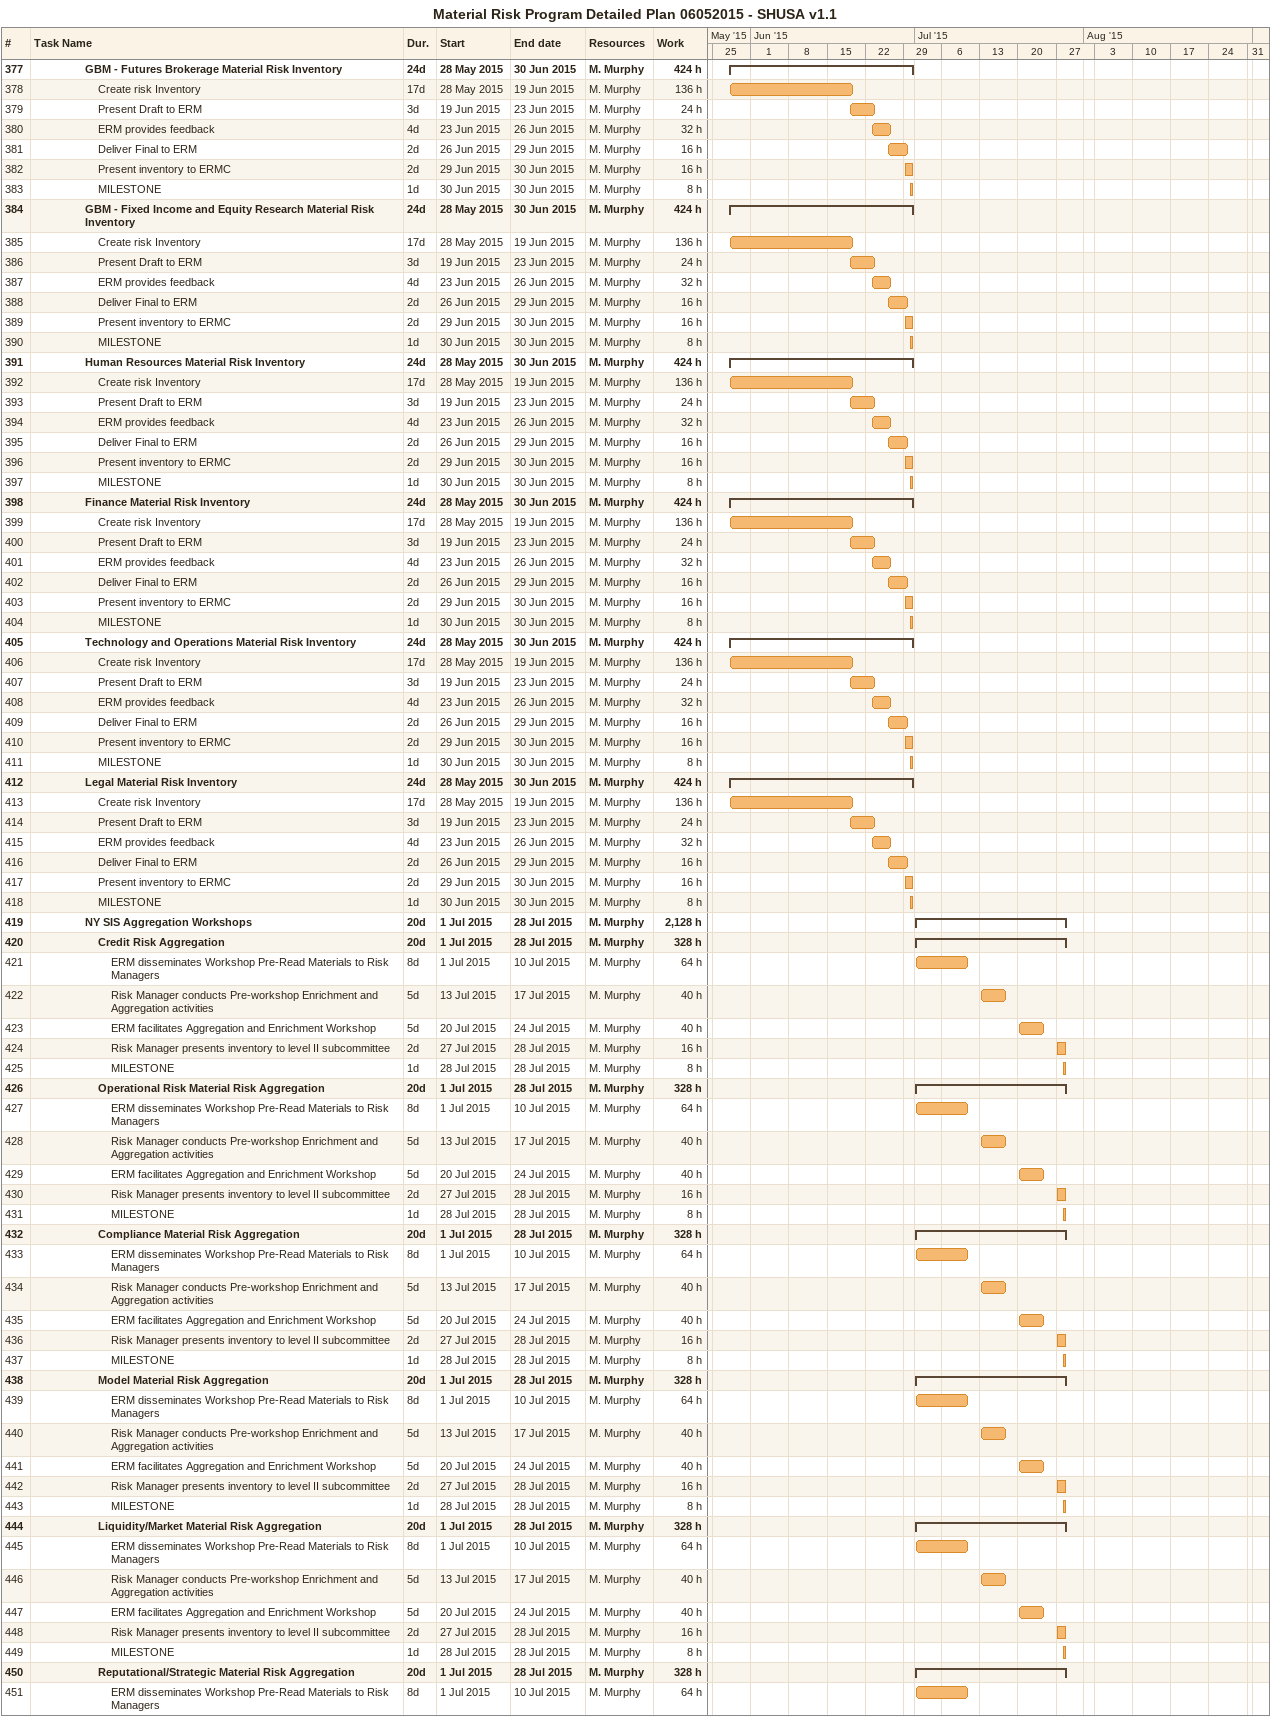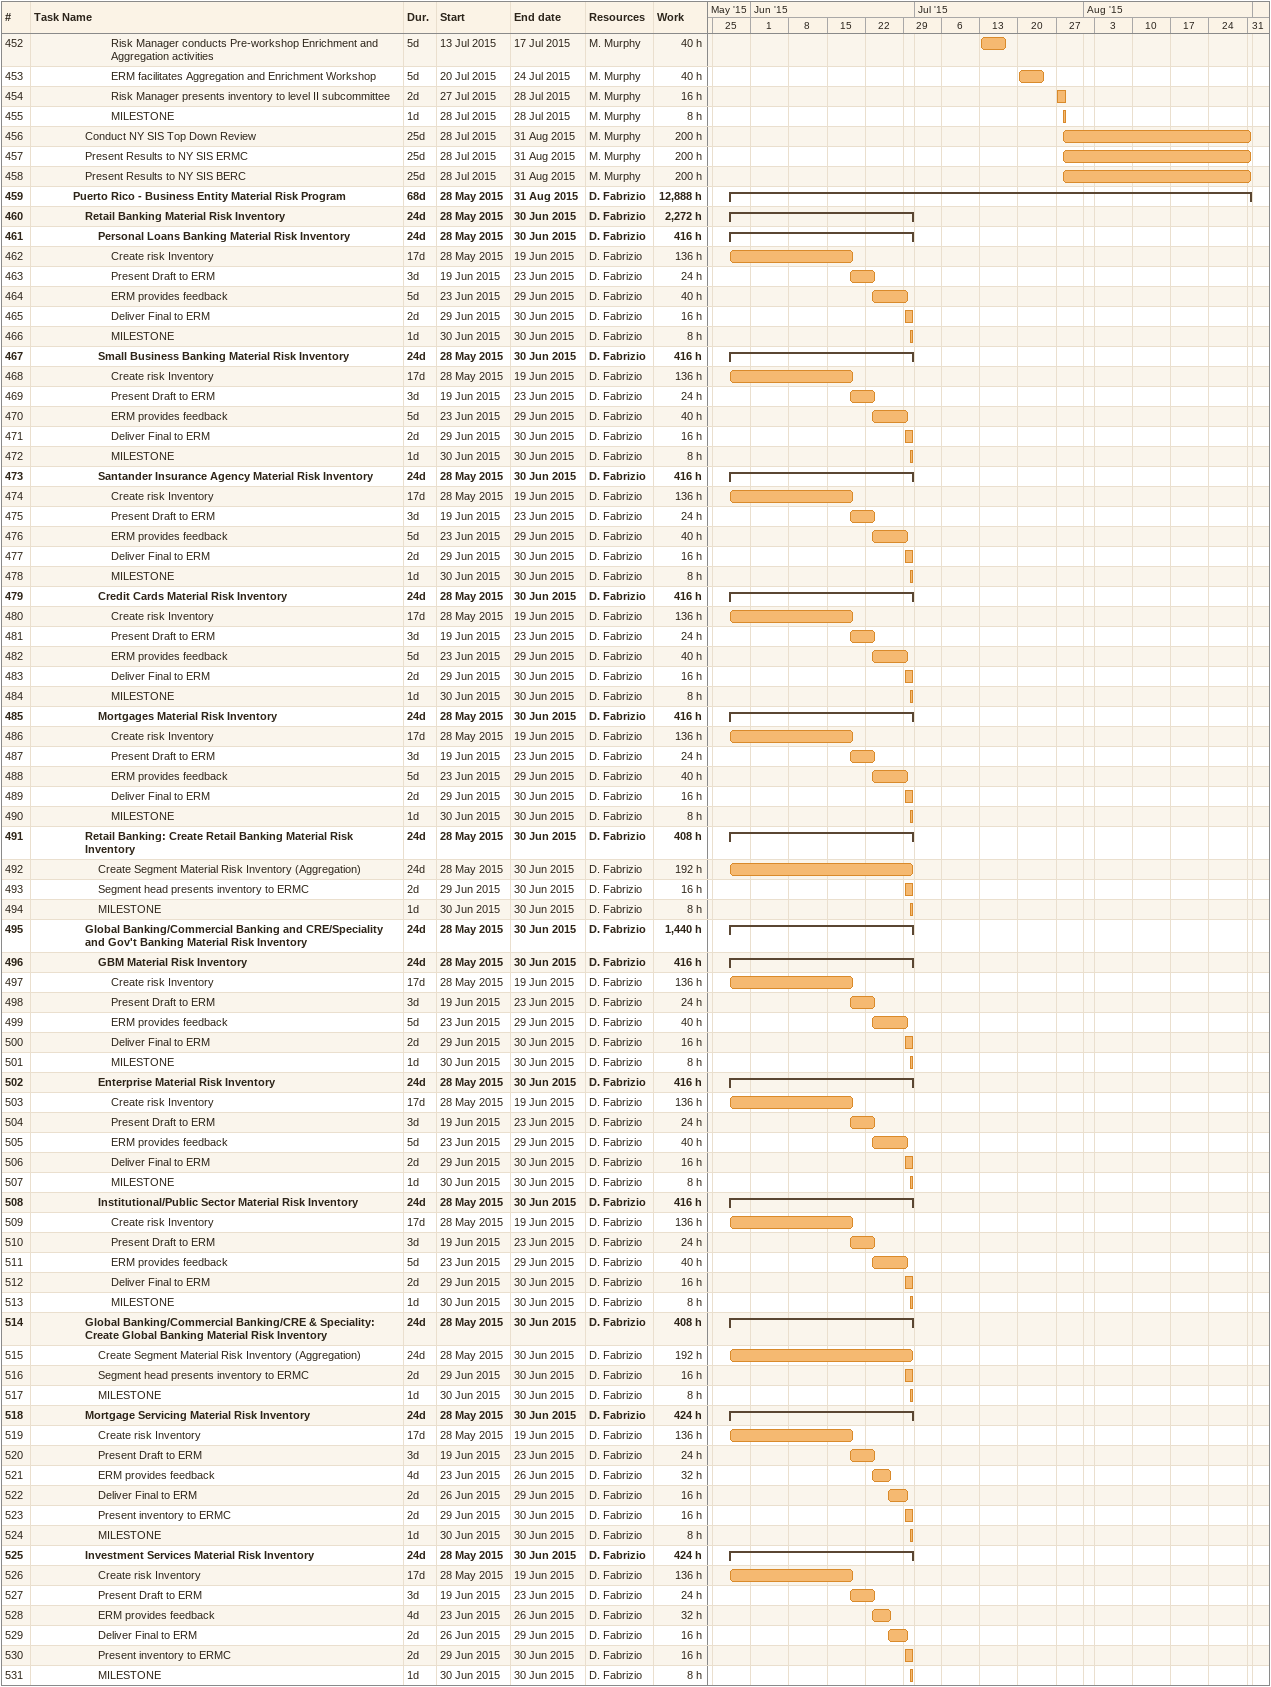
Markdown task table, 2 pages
Material Risk Program Detailed Plan 06052015 - SHUSA v1.1

| ID | Level | Task | Duration | Start | Finish | Resources | Work (h) |
|---|---|---|---|---|---|---|---|
| 377 | 5 | **GBM - Futures Brokerage Material Risk Inventory** | 24d | 2015-05-28 | 2015-06-30 | M. Murphy | 424 |
| 378 | 6 | Create risk Inventory | 17d | 2015-05-28 | 2015-06-19 | M. Murphy | 136 |
| 379 | 6 | Present Draft to ERM | 3d | 2015-06-19 | 2015-06-23 | M. Murphy | 24 |
| 380 | 6 | ERM provides feedback | 4d | 2015-06-23 | 2015-06-26 | M. Murphy | 32 |
| 381 | 6 | Deliver Final to ERM | 2d | 2015-06-26 | 2015-06-29 | M. Murphy | 16 |
| 382 | 6 | Present inventory to ERMC | 2d | 2015-06-29 | 2015-06-30 | M. Murphy | 16 |
| 383 | 6 | MILESTONE | 1d | 2015-06-30 | 2015-06-30 | M. Murphy | 8 |
| 384 | 5 | **GBM - Fixed Income and Equity Research Material Risk Inventory** | 24d | 2015-05-28 | 2015-06-30 | M. Murphy | 424 |
| 385 | 6 | Create risk Inventory | 17d | 2015-05-28 | 2015-06-19 | M. Murphy | 136 |
| 386 | 6 | Present Draft to ERM | 3d | 2015-06-19 | 2015-06-23 | M. Murphy | 24 |
| 387 | 6 | ERM provides feedback | 4d | 2015-06-23 | 2015-06-26 | M. Murphy | 32 |
| 388 | 6 | Deliver Final to ERM | 2d | 2015-06-26 | 2015-06-29 | M. Murphy | 16 |
| 389 | 6 | Present inventory to ERMC | 2d | 2015-06-29 | 2015-06-30 | M. Murphy | 16 |
| 390 | 6 | MILESTONE | 1d | 2015-06-30 | 2015-06-30 | M. Murphy | 8 |
| 391 | 5 | **Human Resources Material Risk Inventory** | 24d | 2015-05-28 | 2015-06-30 | M. Murphy | 424 |
| 392 | 6 | Create risk Inventory | 17d | 2015-05-28 | 2015-06-19 | M. Murphy | 136 |
| 393 | 6 | Present Draft to ERM | 3d | 2015-06-19 | 2015-06-23 | M. Murphy | 24 |
| 394 | 6 | ERM provides feedback | 4d | 2015-06-23 | 2015-06-26 | M. Murphy | 32 |
| 395 | 6 | Deliver Final to ERM | 2d | 2015-06-26 | 2015-06-29 | M. Murphy | 16 |
| 396 | 6 | Present inventory to ERMC | 2d | 2015-06-29 | 2015-06-30 | M. Murphy | 16 |
| 397 | 6 | MILESTONE | 1d | 2015-06-30 | 2015-06-30 | M. Murphy | 8 |
| 398 | 5 | **Finance Material Risk Inventory** | 24d | 2015-05-28 | 2015-06-30 | M. Murphy | 424 |
| 399 | 6 | Create risk Inventory | 17d | 2015-05-28 | 2015-06-19 | M. Murphy | 136 |
| 400 | 6 | Present Draft to ERM | 3d | 2015-06-19 | 2015-06-23 | M. Murphy | 24 |
| 401 | 6 | ERM provides feedback | 4d | 2015-06-23 | 2015-06-26 | M. Murphy | 32 |
| 402 | 6 | Deliver Final to ERM | 2d | 2015-06-26 | 2015-06-29 | M. Murphy | 16 |
| 403 | 6 | Present inventory to ERMC | 2d | 2015-06-29 | 2015-06-30 | M. Murphy | 16 |
| 404 | 6 | MILESTONE | 1d | 2015-06-30 | 2015-06-30 | M. Murphy | 8 |
| 405 | 5 | **Technology and Operations Material Risk Inventory** | 24d | 2015-05-28 | 2015-06-30 | M. Murphy | 424 |
| 406 | 6 | Create risk Inventory | 17d | 2015-05-28 | 2015-06-19 | M. Murphy | 136 |
| 407 | 6 | Present Draft to ERM | 3d | 2015-06-19 | 2015-06-23 | M. Murphy | 24 |
| 408 | 6 | ERM provides feedback | 4d | 2015-06-23 | 2015-06-26 | M. Murphy | 32 |
| 409 | 6 | Deliver Final to ERM | 2d | 2015-06-26 | 2015-06-29 | M. Murphy | 16 |
| 410 | 6 | Present inventory to ERMC | 2d | 2015-06-29 | 2015-06-30 | M. Murphy | 16 |
| 411 | 6 | MILESTONE | 1d | 2015-06-30 | 2015-06-30 | M. Murphy | 8 |
| 412 | 5 | **Legal Material Risk Inventory** | 24d | 2015-05-28 | 2015-06-30 | M. Murphy | 424 |
| 413 | 6 | Create risk Inventory | 17d | 2015-05-28 | 2015-06-19 | M. Murphy | 136 |
| 414 | 6 | Present Draft to ERM | 3d | 2015-06-19 | 2015-06-23 | M. Murphy | 24 |
| 415 | 6 | ERM provides feedback | 4d | 2015-06-23 | 2015-06-26 | M. Murphy | 32 |
| 416 | 6 | Deliver Final to ERM | 2d | 2015-06-26 | 2015-06-29 | M. Murphy | 16 |
| 417 | 6 | Present inventory to ERMC | 2d | 2015-06-29 | 2015-06-30 | M. Murphy | 16 |
| 418 | 6 | MILESTONE | 1d | 2015-06-30 | 2015-06-30 | M. Murphy | 8 |
| 419 | 5 | **NY SIS Aggregation Workshops** | 20d | 2015-07-01 | 2015-07-28 | M. Murphy | 2128 |
| 420 | 6 | **Credit Risk Aggregation** | 20d | 2015-07-01 | 2015-07-28 | M. Murphy | 328 |
| 421 | 7 | ERM disseminates Workshop Pre-Read Materials to Risk Managers | 8d | 2015-07-01 | 2015-07-10 | M. Murphy | 64 |
| 422 | 7 | Risk Manager conducts Pre-workshop Enrichment and Aggregation activities | 5d | 2015-07-13 | 2015-07-17 | M. Murphy | 40 |
| 423 | 7 | ERM facilitates Aggregation and Enrichment Workshop | 5d | 2015-07-20 | 2015-07-24 | M. Murphy | 40 |
| 424 | 7 | Risk Manager presents inventory to level II subcommittee | 2d | 2015-07-27 | 2015-07-28 | M. Murphy | 16 |
| 425 | 7 | MILESTONE | 1d | 2015-07-28 | 2015-07-28 | M. Murphy | 8 |
| 426 | 6 | **Operational Risk Material Risk Aggregation** | 20d | 2015-07-01 | 2015-07-28 | M. Murphy | 328 |
| 427 | 7 | ERM disseminates Workshop Pre-Read Materials to Risk Managers | 8d | 2015-07-01 | 2015-07-10 | M. Murphy | 64 |
| 428 | 7 | Risk Manager conducts Pre-workshop Enrichment and Aggregation activities | 5d | 2015-07-13 | 2015-07-17 | M. Murphy | 40 |
| 429 | 7 | ERM facilitates Aggregation and Enrichment Workshop | 5d | 2015-07-20 | 2015-07-24 | M. Murphy | 40 |
| 430 | 7 | Risk Manager presents inventory to level II subcommittee | 2d | 2015-07-27 | 2015-07-28 | M. Murphy | 16 |
| 431 | 7 | MILESTONE | 1d | 2015-07-28 | 2015-07-28 | M. Murphy | 8 |
| 432 | 6 | **Compliance Material Risk Aggregation** | 20d | 2015-07-01 | 2015-07-28 | M. Murphy | 328 |
| 433 | 7 | ERM disseminates Workshop Pre-Read Materials to Risk Managers | 8d | 2015-07-01 | 2015-07-10 | M. Murphy | 64 |
| 434 | 7 | Risk Manager conducts Pre-workshop Enrichment and Aggregation activities | 5d | 2015-07-13 | 2015-07-17 | M. Murphy | 40 |
| 435 | 7 | ERM facilitates Aggregation and Enrichment Workshop | 5d | 2015-07-20 | 2015-07-24 | M. Murphy | 40 |
| 436 | 7 | Risk Manager presents inventory to level II subcommittee | 2d | 2015-07-27 | 2015-07-28 | M. Murphy | 16 |
| 437 | 7 | MILESTONE | 1d | 2015-07-28 | 2015-07-28 | M. Murphy | 8 |
| 438 | 6 | **Model Material Risk Aggregation** | 20d | 2015-07-01 | 2015-07-28 | M. Murphy | 328 |
| 439 | 7 | ERM disseminates Workshop Pre-Read Materials to Risk Managers | 8d | 2015-07-01 | 2015-07-10 | M. Murphy | 64 |
| 440 | 7 | Risk Manager conducts Pre-workshop Enrichment and Aggregation activities | 5d | 2015-07-13 | 2015-07-17 | M. Murphy | 40 |
| 441 | 7 | ERM facilitates Aggregation and Enrichment Workshop | 5d | 2015-07-20 | 2015-07-24 | M. Murphy | 40 |
| 442 | 7 | Risk Manager presents inventory to level II subcommittee | 2d | 2015-07-27 | 2015-07-28 | M. Murphy | 16 |
| 443 | 7 | MILESTONE | 1d | 2015-07-28 | 2015-07-28 | M. Murphy | 8 |
| 444 | 6 | **Liquidity/Market Material Risk Aggregation** | 20d | 2015-07-01 | 2015-07-28 | M. Murphy | 328 |
| 445 | 7 | ERM disseminates Workshop Pre-Read Materials to Risk Managers | 8d | 2015-07-01 | 2015-07-10 | M. Murphy | 64 |
| 446 | 7 | Risk Manager conducts Pre-workshop Enrichment and Aggregation activities | 5d | 2015-07-13 | 2015-07-17 | M. Murphy | 40 |
| 447 | 7 | ERM facilitates Aggregation and Enrichment Workshop | 5d | 2015-07-20 | 2015-07-24 | M. Murphy | 40 |
| 448 | 7 | Risk Manager presents inventory to level II subcommittee | 2d | 2015-07-27 | 2015-07-28 | M. Murphy | 16 |
| 449 | 7 | MILESTONE | 1d | 2015-07-28 | 2015-07-28 | M. Murphy | 8 |
| 450 | 6 | **Reputational/Strategic Material Risk Aggregation** | 20d | 2015-07-01 | 2015-07-28 | M. Murphy | 328 |
| 451 | 7 | ERM disseminates Workshop Pre-Read Materials to Risk Managers | 8d | 2015-07-01 | 2015-07-10 | M. Murphy | 64 |
| 452 | 7 | Risk Manager conducts Pre-workshop Enrichment and Aggregation activities | 5d | 2015-07-13 | 2015-07-17 | M. Murphy | 40 |
| 453 | 7 | ERM facilitates Aggregation and Enrichment Workshop | 5d | 2015-07-20 | 2015-07-24 | M. Murphy | 40 |
| 454 | 7 | Risk Manager presents inventory to level II subcommittee | 2d | 2015-07-27 | 2015-07-28 | M. Murphy | 16 |
| 455 | 7 | MILESTONE | 1d | 2015-07-28 | 2015-07-28 | M. Murphy | 8 |
| 456 | 5 | Conduct NY SIS Top Down Review | 25d | 2015-07-28 | 2015-08-31 | M. Murphy | 200 |
| 457 | 5 | Present Results to NY SIS ERMC | 25d | 2015-07-28 | 2015-08-31 | M. Murphy | 200 |
| 458 | 5 | Present Results to NY SIS BERC | 25d | 2015-07-28 | 2015-08-31 | M. Murphy | 200 |
| 459 | 4 | **Puerto Rico - Business Entity Material Risk Program** | 68d | 2015-05-28 | 2015-08-31 | D. Fabrizio | 12888 |
| 460 | 5 | **Retail Banking Material Risk Inventory** | 24d | 2015-05-28 | 2015-06-30 | D. Fabrizio | 2272 |
| 461 | 6 | **Personal Loans Banking Material Risk Inventory** | 24d | 2015-05-28 | 2015-06-30 | D. Fabrizio | 416 |
| 462 | 7 | Create risk Inventory | 17d | 2015-05-28 | 2015-06-19 | D. Fabrizio | 136 |
| 463 | 7 | Present Draft to ERM | 3d | 2015-06-19 | 2015-06-23 | D. Fabrizio | 24 |
| 464 | 7 | ERM provides feedback | 5d | 2015-06-23 | 2015-06-29 | D. Fabrizio | 40 |
| 465 | 7 | Deliver Final to ERM | 2d | 2015-06-29 | 2015-06-30 | D. Fabrizio | 16 |
| 466 | 7 | MILESTONE | 1d | 2015-06-30 | 2015-06-30 | D. Fabrizio | 8 |
| 467 | 6 | **Small Business Banking Material Risk Inventory** | 24d | 2015-05-28 | 2015-06-30 | D. Fabrizio | 416 |
| 468 | 7 | Create risk Inventory | 17d | 2015-05-28 | 2015-06-19 | D. Fabrizio | 136 |
| 469 | 7 | Present Draft to ERM | 3d | 2015-06-19 | 2015-06-23 | D. Fabrizio | 24 |
| 470 | 7 | ERM provides feedback | 5d | 2015-06-23 | 2015-06-29 | D. Fabrizio | 40 |
| 471 | 7 | Deliver Final to ERM | 2d | 2015-06-29 | 2015-06-30 | D. Fabrizio | 16 |
| 472 | 7 | MILESTONE | 1d | 2015-06-30 | 2015-06-30 | D. Fabrizio | 8 |
| 473 | 6 | **Santander Insurance Agency Material Risk Inventory** | 24d | 2015-05-28 | 2015-06-30 | D. Fabrizio | 416 |
| 474 | 7 | Create risk Inventory | 17d | 2015-05-28 | 2015-06-19 | D. Fabrizio | 136 |
| 475 | 7 | Present Draft to ERM | 3d | 2015-06-19 | 2015-06-23 | D. Fabrizio | 24 |
| 476 | 7 | ERM provides feedback | 5d | 2015-06-23 | 2015-06-29 | D. Fabrizio | 40 |
| 477 | 7 | Deliver Final to ERM | 2d | 2015-06-29 | 2015-06-30 | D. Fabrizio | 16 |
| 478 | 7 | MILESTONE | 1d | 2015-06-30 | 2015-06-30 | D. Fabrizio | 8 |
| 479 | 6 | **Credit Cards Material Risk Inventory** | 24d | 2015-05-28 | 2015-06-30 | D. Fabrizio | 416 |
| 480 | 7 | Create risk Inventory | 17d | 2015-05-28 | 2015-06-19 | D. Fabrizio | 136 |
| 481 | 7 | Present Draft to ERM | 3d | 2015-06-19 | 2015-06-23 | D. Fabrizio | 24 |
| 482 | 7 | ERM provides feedback | 5d | 2015-06-23 | 2015-06-29 | D. Fabrizio | 40 |
| 483 | 7 | Deliver Final to ERM | 2d | 2015-06-29 | 2015-06-30 | D. Fabrizio | 16 |
| 484 | 7 | MILESTONE | 1d | 2015-06-30 | 2015-06-30 | D. Fabrizio | 8 |
| 485 | 6 | **Mortgages Material Risk Inventory** | 24d | 2015-05-28 | 2015-06-30 | D. Fabrizio | 416 |
| 486 | 7 | Create risk Inventory | 17d | 2015-05-28 | 2015-06-19 | D. Fabrizio | 136 |
| 487 | 7 | Present Draft to ERM | 3d | 2015-06-19 | 2015-06-23 | D. Fabrizio | 24 |
| 488 | 7 | ERM provides feedback | 5d | 2015-06-23 | 2015-06-29 | D. Fabrizio | 40 |
| 489 | 7 | Deliver Final to ERM | 2d | 2015-06-29 | 2015-06-30 | D. Fabrizio | 16 |
| 490 | 7 | MILESTONE | 1d | 2015-06-30 | 2015-06-30 | D. Fabrizio | 8 |
| 491 | 5 | **Retail Banking: Create Retail Banking Material Risk Inventory** | 24d | 2015-05-28 | 2015-06-30 | D. Fabrizio | 408 |
| 492 | 6 | Create Segment Material Risk Inventory (Aggregation) | 24d | 2015-05-28 | 2015-06-30 | D. Fabrizio | 192 |
| 493 | 6 | Segment head presents inventory to ERMC | 2d | 2015-06-29 | 2015-06-30 | D. Fabrizio | 16 |
| 494 | 6 | MILESTONE | 1d | 2015-06-30 | 2015-06-30 | D. Fabrizio | 8 |
| 495 | 5 | **Global Banking/Commercial Banking and CRE/Speciality and Gov't Banking Material Risk Inventory** | 24d | 2015-05-28 | 2015-06-30 | D. Fabrizio | 1440 |
| 496 | 6 | **GBM Material Risk Inventory** | 24d | 2015-05-28 | 2015-06-30 | D. Fabrizio | 416 |
| 497 | 7 | Create risk Inventory | 17d | 2015-05-28 | 2015-06-19 | D. Fabrizio | 136 |
| 498 | 7 | Present Draft to ERM | 3d | 2015-06-19 | 2015-06-23 | D. Fabrizio | 24 |
| 499 | 7 | ERM provides feedback | 5d | 2015-06-23 | 2015-06-29 | D. Fabrizio | 40 |
| 500 | 7 | Deliver Final to ERM | 2d | 2015-06-29 | 2015-06-30 | D. Fabrizio | 16 |
| 501 | 7 | MILESTONE | 1d | 2015-06-30 | 2015-06-30 | D. Fabrizio | 8 |
| 502 | 6 | **Enterprise Material Risk Inventory** | 24d | 2015-05-28 | 2015-06-30 | D. Fabrizio | 416 |
| 503 | 7 | Create risk Inventory | 17d | 2015-05-28 | 2015-06-19 | D. Fabrizio | 136 |
| 504 | 7 | Present Draft to ERM | 3d | 2015-06-19 | 2015-06-23 | D. Fabrizio | 24 |
| 505 | 7 | ERM provides feedback | 5d | 2015-06-23 | 2015-06-29 | D. Fabrizio | 40 |
| 506 | 7 | Deliver Final to ERM | 2d | 2015-06-29 | 2015-06-30 | D. Fabrizio | 16 |
| 507 | 7 | MILESTONE | 1d | 2015-06-30 | 2015-06-30 | D. Fabrizio | 8 |
| 508 | 6 | **Institutional/Public Sector Material Risk Inventory** | 24d | 2015-05-28 | 2015-06-30 | D. Fabrizio | 416 |
| 509 | 7 | Create risk Inventory | 17d | 2015-05-28 | 2015-06-19 | D. Fabrizio | 136 |
| 510 | 7 | Present Draft to ERM | 3d | 2015-06-19 | 2015-06-23 | D. Fabrizio | 24 |
| 511 | 7 | ERM provides feedback | 5d | 2015-06-23 | 2015-06-29 | D. Fabrizio | 40 |
| 512 | 7 | Deliver Final to ERM | 2d | 2015-06-29 | 2015-06-30 | D. Fabrizio | 16 |
| 513 | 7 | MILESTONE | 1d | 2015-06-30 | 2015-06-30 | D. Fabrizio | 8 |
| 514 | 5 | **Global Banking/Commercial Banking/CRE & Speciality: Create Global Banking Material Risk Inventory** | 24d | 2015-05-28 | 2015-06-30 | D. Fabrizio | 408 |
| 515 | 6 | Create Segment Material Risk Inventory (Aggregation) | 24d | 2015-05-28 | 2015-06-30 | D. Fabrizio | 192 |
| 516 | 6 | Segment head presents inventory to ERMC | 2d | 2015-06-29 | 2015-06-30 | D. Fabrizio | 16 |
| 517 | 6 | MILESTONE | 1d | 2015-06-30 | 2015-06-30 | D. Fabrizio | 8 |
| 518 | 5 | **Mortgage Servicing Material Risk Inventory** | 24d | 2015-05-28 | 2015-06-30 | D. Fabrizio | 424 |
| 519 | 6 | Create risk Inventory | 17d | 2015-05-28 | 2015-06-19 | D. Fabrizio | 136 |
| 520 | 6 | Present Draft to ERM | 3d | 2015-06-19 | 2015-06-23 | D. Fabrizio | 24 |
| 521 | 6 | ERM provides feedback | 4d | 2015-06-23 | 2015-06-26 | D. Fabrizio | 32 |
| 522 | 6 | Deliver Final to ERM | 2d | 2015-06-26 | 2015-06-29 | D. Fabrizio | 16 |
| 523 | 6 | Present inventory to ERMC | 2d | 2015-06-29 | 2015-06-30 | D. Fabrizio | 16 |
| 524 | 6 | MILESTONE | 1d | 2015-06-30 | 2015-06-30 | D. Fabrizio | 8 |
| 525 | 5 | **Investment Services Material Risk Inventory** | 24d | 2015-05-28 | 2015-06-30 | D. Fabrizio | 424 |
| 526 | 6 | Create risk Inventory | 17d | 2015-05-28 | 2015-06-19 | D. Fabrizio | 136 |
| 527 | 6 | Present Draft to ERM | 3d | 2015-06-19 | 2015-06-23 | D. Fabrizio | 24 |
| 528 | 6 | ERM provides feedback | 4d | 2015-06-23 | 2015-06-26 | D. Fabrizio | 32 |
| 529 | 6 | Deliver Final to ERM | 2d | 2015-06-26 | 2015-06-29 | D. Fabrizio | 16 |
| 530 | 6 | Present inventory to ERMC | 2d | 2015-06-29 | 2015-06-30 | D. Fabrizio | 16 |
| 531 | 6 | MILESTONE | 1d | 2015-06-30 | 2015-06-30 | D. Fabrizio | 8 |
